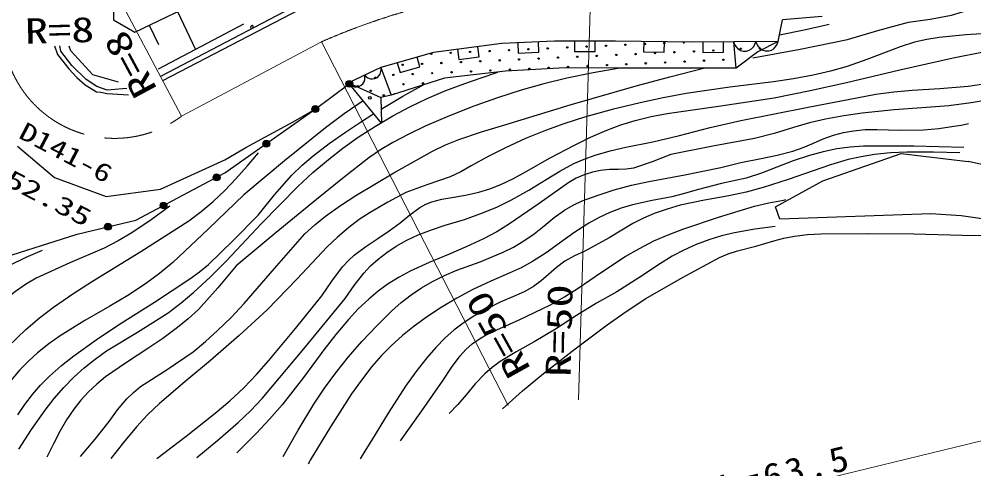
# Model space of a CAD drawing. Units: millimetres, scale not verified. Extents: x 40000 to 680000, y 20000 to 380000.
# Drawn here: x 98961 to 168436, y 241688 to 274384 of the extents above; entities that cross this region are included whole.
import ezdxf
from ezdxf.enums import TextEntityAlignment as Align

# ---------------------------------------------------------------- set-up
doc = ezdxf.new("R2010")
doc.units = ezdxf.units.MM
doc.header["$LTSCALE"] = 1000
doc.linetypes.add('CHAIN', pattern=[18.5, 12, -1.5, 3.5, -1.5])
for name, color, linetype, lineweight in [('M-BGD', 7, 'Continuous', 25), ('M-BGD-HTXT', 7, 'Continuous', 13), ('M-BMK', 2, 'CHAIN', 13)]:
    doc.layers.add(name, color=color, linetype=linetype, lineweight=lineweight)
doc.styles.add('ＭＳ ゴシック', font='')
doc.styles.get('ＭＳ ゴシック').set_extended_font_data('MS Gothic')

# ---------------------------------------------------------------- blocks, each defined once
blk = doc.blocks.new('BUHIN1')
at = {"color": 7, "linetype": 'Continuous', "lineweight": 25}
blk.add_lwpolyline([(-454, -666), (-267, -720), (-83, -729), (153, -699), (332, -607), (489, -485), (630, -278), (686, -88), (706, 113), (648, 343), (571, 508), (454, 666)], dxfattribs=at)
blk = doc.blocks.new('BUHIN2')
at = {"color": 7, "linetype": 'Continuous', "lineweight": 25}
blk.add_lwpolyline([(-103, -645), (53, -620), (191, -563), (353, -460), (453, -330), (526, -186), (557, 14), (533, 173), (478, 327), (357, 475), (243, 569), (103, 645)], dxfattribs=at)
blk = doc.blocks.new('BUHIN39')
at = {"color": 7, "linetype": 'Continuous', "lineweight": 25}
for radius in [249, 220, 191, 161, 132, 97.5, 67.5, 38.8, 7.5]:
    blk.add_circle((0, 0), radius, dxfattribs=at)
blk = doc.blocks.new('BUHIN40')
at = {"color": 7, "linetype": 'Continuous', "lineweight": 25}
for radius in [249, 220, 191, 161, 132, 97.5, 67.5, 38.8, 7.5]:
    blk.add_circle((0, 0), radius, dxfattribs=at)
blk = doc.blocks.new('BUHIN41')
at = {"color": 7, "linetype": 'Continuous', "lineweight": 25}
for radius in [249, 220, 191, 161, 132, 97.5, 67.5, 38.8, 7.5]:
    blk.add_circle((0, 0), radius, dxfattribs=at)

msp = doc.modelspace()

# ---------------------------------------------------------------- linework, layer by layer
at = {"layer": 'M-BGD'}
for p, q in [((105959, 280094), (105826, 274326)), ((107385, 273445), (113596, 276418)), ((109262, 270234), (119857, 275775)), ((119996, 275394), (109400, 269888)), ((110490, 274932), (111805, 272184)), ((157392, 274578), (154512, 274329)), ((105826, 274326), (107385, 273445)), ((108420, 273941), (109097, 272526)), ((115282, 274022), (109071, 270739)), ((154182, 272757), (154512, 274329)), ((101528, 272436), (101760, 271816)), ((101993, 272049), (101915, 272436)), ((102726, 272070), (102593, 272425)), ((134082, 272603), (129110, 271966)), ((137908, 272779), (134082, 272603)), ((142345, 272782), (137908, 272779)), ((147978, 272707), (142345, 272782)), ((150958, 272724), (147978, 272707)), ((154182, 272757), (150958, 272724)), ((151143, 270807), (150958, 272724)), ((154182, 272757), (152716, 272001)), ((101760, 271816), (102574, 270770)), ((102807, 271002), (101993, 272049)), ((104323, 270340), (102726, 272070)), ((129110, 271966), (125287, 270877)), ((152716, 272001), (151143, 270807)), ((103853, 269994), (102807, 271002)), ((102574, 270770), (103155, 270149)), ((106187, 269807), (104323, 270340)), ((125287, 270877), (122937, 269740)), ((125287, 270877), (126043, 268853)), ((134359, 270592), (129912, 270101)), ((138702, 270840), (134359, 270592)), ((142610, 270813), (138702, 270840)), ((151143, 270807), (142610, 270813)), ((103155, 270149), (103776, 269607)), ((103776, 269607), (104590, 269103)), ((104628, 269491), (103853, 269994)), ((120512, 267846), (122987, 269678)), ((125339, 266824), (122937, 269740)), ((122937, 269740), (125272, 268677)), ((129912, 270101), (126043, 268853)), ((104590, 269103), (104900, 269064)), ((105365, 269219), (104628, 269491)), ((104900, 269064), (105365, 268987)), ((106799, 269335), (105365, 269219)), ((105365, 268987), (106915, 268870)), ((126043, 268853), (125272, 268677)), ((125272, 268677), (125339, 266824)), ((118895, 266915), (120512, 267846)), ((115471, 265042), (118895, 266915)), ((98842, 265148), (101532, 262871)), ((113920, 264156), (115471, 265042)), ((109252, 262029), (113920, 264156)), ((157441, 262628), (163134, 264603)), ((163134, 264603), (168017, 264022)), ((170225, 263557), (168017, 264022)), ((101532, 262871), (105299, 261497)), ((153993, 260730), (157441, 262628)), ((105299, 261497), (109252, 262029)), ((154303, 259839), (153993, 260730)), ((165306, 260226), (154303, 259839)), ((167514, 260071), (165306, 260226)), ((170922, 259606), (167514, 260071)), ((103185, 258741), (105424, 259295)), ((96567, 256657), (103185, 258741))]:
    msp.add_line(p, q, dxfattribs=at)
for points in [[(152340, 271575), (155790, 272204), (159226, 272892), (161446, 273560), (163677, 274168), (165253, 274385), (166814, 274662), (167601, 274913), (168377, 275208)], [(157897, 273992), (156096, 273577), (154278, 273214)], [(169779, 273374), (167843, 273243), (165901, 273050), (165005, 272903), (164114, 272696), (163079, 272372), (162050, 271986), (160651, 271440), (159220, 270947), (157990, 270595), (156746, 270301), (155314, 270031), (153861, 269817), (150682, 269430), (147506, 268983), (145819, 268673), (144142, 268304), (142114, 267810), (140092, 267256), (138673, 266805), (137273, 266298), (135804, 265693), (134351, 265030), (133095, 264396), (131864, 263707), (131106, 263282), (130324, 262913), (128698, 262372), (127093, 261775), (125791, 261079), (124505, 260323), (123709, 259809), (122942, 259240), (122125, 258542), (121347, 257797), (119206, 255500), (117022, 253248), (114981, 251382), (112891, 249555), (111011, 248019), (109169, 246436), (108312, 245612), (107500, 244746), (106549, 243613), (105635, 242447)], [(130852, 272189), (130947, 271445), (132435, 271636), (132340, 272380)], [(135245, 272657), (135280, 271907), (136778, 271976), (136744, 272726)], [(139376, 272780), (139377, 272030), (140877, 272031), (140876, 272781)], [(144411, 272755), (144401, 272005), (145901, 271985), (145911, 272735)], [(148718, 272711), (148722, 271961), (150222, 271969), (150218, 272719)], [(108971, 242453), (111110, 244063), (113225, 245729), (114283, 246633), (115305, 247586), (116234, 248549), (117126, 249560), (119078, 251893), (120978, 254259), (121706, 255332), (122481, 256368), (122893, 256818), (123346, 257224), (124187, 257851), (125075, 258438), (125892, 258983), (126685, 259585), (127388, 260166), (128121, 260693), (128548, 260927), (129002, 261106), (129710, 261293), (130445, 261425), (131437, 261585), (132408, 261801), (133218, 262050), (134007, 262356), (134944, 262803), (135858, 263305), (137601, 264293), (139368, 265225), (140536, 265797), (141730, 266315), (142749, 266695), (143795, 267021), (144945, 267307), (146110, 267534), (150015, 268073), (153907, 268671), (156533, 269195), (159156, 269780), (163035, 270708), (166925, 271577), (169137, 272000)], [(126477, 271216), (126683, 270495), (128125, 270906), (127920, 271627)], [(98941, 243123), (99869, 244559), (100851, 245967), (101508, 246808), (102213, 247613), (102938, 248348), (103705, 249040), (104494, 249672), (105328, 250262), (107588, 251627), (109814, 253041), (110759, 253761), (111668, 254528), (112867, 255629), (114032, 256779), (116610, 259514), (119243, 262218), (120329, 263222), (121463, 264188), (122529, 265013), (123639, 265797), (124883, 266599), (126159, 267349), (127383, 268004), (128642, 268610), (130003, 269186), (131387, 269706), (132587, 270124), (133792, 270529)], [(142668, 270813), (140741, 270482), (138814, 270090), (137154, 269684), (135500, 269216), (133769, 268663), (132056, 268052), (130280, 267353), (128513, 266593), (127315, 266031), (126148, 265416), (125268, 264884), (124415, 264297), (122485, 262809), (120590, 261270), (117654, 258878), (114759, 256442), (113410, 254842), (112003, 253269), (111266, 252593), (110481, 251956), (109425, 251172), (108325, 250430), (106776, 249430), (105258, 248379), (104614, 247858), (104001, 247285), (103449, 246678), (102935, 246023), (102416, 245259), (101945, 244456), (101452, 243506), (100982, 242534)], [(103438, 242599), (104497, 243847), (105513, 245139), (106129, 245980), (106792, 246784), (107276, 247248), (107800, 247668), (109724, 248910), (111615, 250203), (112528, 250948), (113408, 251744), (114399, 252700), (115347, 253700), (117535, 256259), (119764, 258775), (120487, 259432), (121258, 260051), (122342, 260826), (123462, 261552), (126230, 263198), (129032, 264793), (129978, 265237), (130949, 265627), (132606, 266191), (134294, 266703), (139069, 268143), (143863, 269539), (146306, 270188), (148768, 270808)], [(111882, 242524), (113411, 243770), (114897, 245058), (115791, 245911), (116649, 246812), (119689, 250419), (122689, 254073), (123338, 255013), (124034, 255911), (124533, 256441), (125084, 256936), (125724, 257427), (126401, 257870), (127183, 258307), (127994, 258690), (128976, 259077), (129967, 259402), (131367, 259828), (132760, 260315), (133781, 260748), (134786, 261241), (136054, 261949), (137304, 262715), (138304, 263324), (139326, 263876), (140085, 264213), (140868, 264494), (141980, 264810), (143115, 265071), (145080, 265474), (147022, 265934), (149247, 266506), (151486, 267020), (156380, 267991), (161296, 268918), (162612, 269094), (163933, 269211), (165967, 269332), (168007, 269514), (169304, 269704)], [(125302, 267847), (126872, 268773), (128467, 269657)], [(124002, 268447), (122617, 267495), (121262, 266491), (118267, 264079), (115303, 261615), (112754, 259133), (110156, 256689), (109177, 255897), (108153, 255146), (106867, 254302), (105554, 253511), (103746, 252467), (101960, 251365), (101115, 250772), (100300, 250127), (99644, 249530), (99022, 248883), (97980, 247642), (96979, 246355), (96078, 245172), (95184, 243987)], [(169370, 268485), (168229, 268287), (166620, 268088), (164990, 267947), (162642, 267777), (160301, 267547), (158965, 267363), (157638, 267119), (156461, 266839), (155301, 266503), (153898, 266070), (152483, 265697), (149431, 265149), (146384, 264540), (145033, 264010), (143678, 263544), (143133, 263470), (142577, 263457), (141925, 263448), (141275, 263378), (140673, 263251), (140079, 263063), (139499, 262813), (138951, 262510), (136814, 260984), (134639, 259504), (133712, 258931), (132749, 258407), (131494, 257818), (130201, 257278), (128798, 256702), (127414, 256069), (126605, 255635), (125827, 255149), (125099, 254618), (124400, 254033), (123643, 253313), (122923, 252545), (122009, 251462), (121141, 250341), (119647, 248326), (118100, 246341), (117193, 245293), (116241, 244285), (115531, 243570), (114806, 242854)], [(98864, 245608), (99368, 246372), (99926, 247107), (100524, 247785), (101176, 248431), (102043, 249192), (102953, 249911), (104564, 251071), (106190, 252169), (108806, 253808), (111391, 255497), (112081, 256003), (112732, 256555), (114557, 258314), (116346, 260121), (117548, 261601), (118796, 263042), (119557, 263765), (120360, 264444), (121519, 265331), (122713, 266169), (123736, 266849), (124766, 267519)], [(105424, 259295), (107464, 259771), (113939, 263199), (120512, 267846)], [(118168, 242595), (119263, 244506), (120408, 246384), (121185, 247545), (122017, 248681), (122936, 249827), (123902, 250936), (124974, 252073), (126088, 253168), (126773, 253779), (127497, 254343), (128244, 254846), (129033, 255303), (129913, 255740), (130819, 256123), (132510, 256749), (134180, 257431), (134947, 257815), (135695, 258258), (136449, 258785), (137176, 259368), (137896, 259959), (138647, 260499), (139279, 260858), (139942, 261165), (141093, 261594), (142268, 261968), (143520, 262308), (144787, 262590), (147413, 263068), (150023, 263604), (151479, 263957), (152966, 264256), (154126, 264495), (155266, 264791), (156020, 265048), (156754, 265363), (157475, 265685), (158228, 265954), (158944, 266142), (159673, 266270), (160518, 266348), (161367, 266367), (163068, 266321), (164768, 266337), (165872, 266434), (166979, 266592), (167509, 266685), (168048, 266785)], [(167703, 265061), (164065, 265138), (160408, 265154), (159434, 265081), (158467, 264948), (157470, 264742), (156474, 264474), (155281, 264083), (154099, 263632), (152989, 263196), (151865, 262819), (150079, 262432), (148309, 261985), (147387, 261695), (146451, 261463), (145016, 261208), (143586, 260892), (142761, 260641), (141948, 260331), (141171, 259967), (140412, 259544), (139335, 258845), (138291, 258096), (137322, 257403), (136316, 256759), (135485, 256313), (134624, 255919), (133280, 255345), (131965, 254717), (130803, 254096), (129660, 253415), (128669, 252769), (127711, 252072), (126854, 251377), (126038, 250637), (125315, 249904), (124631, 249123), (123870, 248146), (123155, 247132), (121629, 244745), (120152, 242325), (120070, 242188), (119987, 242052)], [(167423, 264652), (165489, 264710), (163550, 264708), (162368, 264651), (161193, 264534), (160236, 264382), (159293, 264171), (158010, 263794), (156731, 263355), (154924, 262719), (153091, 262137), (151864, 261811), (150614, 261542), (148833, 261226), (147061, 260850), (146107, 260578), (145174, 260249), (144386, 259912), (143624, 259521), (141889, 258490), (140122, 257510), (139380, 257182), (138663, 256799), (138055, 256333), (137472, 255809), (136951, 255352), (136391, 254941), (135759, 254588), (135093, 254286), (133965, 253796), (132865, 253253), (132046, 252791), (131263, 252279), (130592, 251767), (129959, 251208), (129272, 250513), (128618, 249765), (127830, 248754), (127087, 247703), (125810, 245744), (124591, 243762), (124185, 243089), (123776, 242407)], [(91887, 244733), (93732, 246359), (95537, 248030), (97476, 249954), (99453, 251831), (100438, 252658), (101470, 253443), (102865, 254414), (104296, 255336), (107817, 257498), (111301, 259708), (112202, 260390), (113072, 261125), (113922, 261927), (114728, 262771), (115557, 263704), (116375, 264662)], [(126711, 243733), (128277, 245909), (129811, 248146), (130413, 249049), (131064, 249915), (131476, 250368), (131927, 250774), (132453, 251151), (133027, 251487), (135359, 252526), (137633, 253604), (138649, 254189), (139636, 254827), (141332, 255998), (143066, 257121), (144095, 257717), (145152, 258260), (146183, 258712), (147249, 259113), (149855, 259980), (152473, 260788), (153520, 261039), (154589, 261233), (154667, 261246), (154746, 261259)], [(109938, 260776), (108566, 259786), (107153, 258842), (106175, 258264), (105158, 257733), (102662, 256669), (100203, 255555), (99431, 255099), (98689, 254590), (97851, 253935), (97041, 253225), (95243, 251464), (93413, 249756), (92742, 249239), (92036, 248771), (91134, 248280), (90203, 247841), (90139, 247812), (90075, 247783)], [(153970, 259319), (152492, 259119), (151016, 258859), (150074, 258632), (149146, 258346), (148236, 258002), (147340, 257599), (146471, 257142), (145625, 256628), (144050, 255570), (142442, 254563), (140963, 253728), (139517, 252844), (137993, 251855), (136428, 250912), (135171, 250222), (133955, 249487), (133377, 249068), (132839, 248604), (132148, 247866), (131489, 247074), (130887, 246378), (130246, 245707)], [(134125, 246052), (135601, 247364), (137117, 248633), (139415, 250416), (141757, 252158), (143144, 253137), (144572, 254071), (147224, 255589), (149924, 257065), (150567, 257330), (151232, 257539), (152563, 257868), (153879, 258255), (154617, 258463), (155378, 258613), (156330, 258718), (157291, 258763), (160680, 258796), (164054, 258770), (167578, 258684), (171115, 258657), (171783, 258672), (172462, 258690)], [(100634, 257557), (99461, 257058), (98318, 256507)]]:
    msp.add_lwpolyline(points, dxfattribs=at)
for centre, radius in [((138842, 272322), 49.8), ((140255, 272387), 49.8), ((141668, 272451), 49.8), ((143081, 272516), 49.8), ((144493, 272581), 49.8), ((145906, 272646), 49.8), ((128953, 271867), 49.8), ((130366, 271932), 49.8), ((131779, 271997), 49.8), ((133191, 272062), 49.8), ((134604, 272127), 49.8), ((136017, 272192), 49.8), ((137430, 272257), 49.8), ((139581, 271648), 49.8), ((140994, 271713), 49.8), ((142407, 271778), 49.8), ((143819, 271843), 49.8), ((145232, 271908), 49.8), ((146645, 271972), 49.8), ((148058, 272037), 49.8), ((149470, 272102), 49.8), ((151464, 272229), 49.8), ((152878, 272244), 49.8), ((126867, 271063), 49.8), ((128279, 271128), 49.8), ((129692, 271193), 49.8), ((131105, 271258), 49.8), ((132518, 271323), 49.8), ((133930, 271388), 49.8), ((135343, 271453), 49.8), ((136756, 271518), 49.8), ((138168, 271583), 49.8), ((138907, 270909), 49.8), ((140320, 270974), 49.8), ((141733, 271039), 49.8), ((143145, 271104), 49.8), ((144558, 271169), 49.8), ((145971, 271234), 49.8), ((147384, 271299), 49.8), ((148796, 271364), 49.8), ((150209, 271428), 49.8), ((126193, 270324), 49.8), ((127606, 270389), 49.8), ((129018, 270454), 49.8), ((130431, 270519), 49.8), ((131844, 270584), 49.8), ((133256, 270649), 49.8), ((134669, 270714), 49.8), ((136082, 270779), 49.8), ((137495, 270844), 49.8), ((124878, 270123), 49.8), ((126932, 269650), 49.8), ((128344, 269715), 49.8), ((123605, 269507), 49.8), ((124549, 269179), 49.8), ((125494, 268851), 49.8), ((124491, 268662), 99.5), ((105424, 259295), 249), ((105424, 259295), 220), ((105424, 259295), 191), ((105424, 259295), 161), ((105424, 259295), 132), ((105424, 259295), 97.5), ((105424, 259295), 67.5), ((105424, 259295), 38.8), ((105424, 259295), 7.5)]:
    msp.add_circle(centre, radius, dxfattribs=at)
for centre, radius, start, end in [((115903, 273811), 99.5, 319.2043, 276.00281), ((147319, 272711), 49.8, 174.12043, 4.34163), ((126258, 268911), 49.8, 30.40328, 185.33274), ((125399, 267578), 99.5, 153.88406, 210.27473)]:
    msp.add_arc(centre, radius, start, end, dxfattribs=at)
at = {"layer": 'M-BGD-HTXT'}
for p, q in [((139672, 246704), (140558, 276829)), ((106521, 275381), (110774, 267322)), ((120958, 272730), (134540, 246300)), ((112480, 230011), (172861, 244677))]:
    msp.add_line(p, q, dxfattribs=at)
at = {"layer": 'M-BMK'}
msp.add_line((110774, 267322), (120958, 272730), dxfattribs=at)
for centre, radius, start, end in [((141041, 226941), 50000, 101.81503, 113.68292), ((105912, 273870), 8156, 170.01599, 306.5979)]:
    msp.add_arc(centre, radius, start, end, dxfattribs=at)

# ---------------------------------------------------------------- block references
at = {"layer": 'M-BGD', "rotation": 304.89134}
for name, p in [('BUHIN1', (151764, 272732)), ('BUHIN1', (153376, 272749)), ('BUHIN2', (124699, 270593)), ('BUHIN2', (123524, 270024)), ('BUHIN41', (122987, 269678)), ('BUHIN40', (120512, 267846)), ('BUHIN41', (120512, 267846)), ('BUHIN40', (116946, 265324)), ('BUHIN39', (113333, 262878)), ('BUHIN39', (109473, 260834))]:
    msp.add_blockref(name, p, dxfattribs=at)

# ---------------------------------------------------------------- texts
at = {"layer": 'M-BGD-HTXT', "style": 'ＭＳ ゴシック'}
for s, height, rotation, width, p in [('R=8', 1833, 1.5, 1.35, (99420, 272045)), ('R=8', 1833, 118.3, 1.35, (109531, 269544)), ('D141-6', 1320, 332.4, 1.35, (98658, 265436)), ('152.35', 1320, 332.4, 1.5, (96439, 262633)), ('R=50', 1833, 119.1, 1.35, (136711, 249213)), ('R=50', 1833, 88.8, 1.35, (139646, 248343))]:
    msp.add_text(s, height=height, rotation=rotation, dxfattribs=dict(at, width=width)).set_placement(p, align=Align.BOTTOM_LEFT)
at = {"layer": 'M-BGD-HTXT', "insert": (127726, 233801), "char_height": 1833, "attachment_point": 7, "rotation": 13.7, "style": 'ＭＳ ゴシック'}
msp.add_mtext('\\T1.2;\\W1.1;ガ－ドレ－ル\u3000L=63.5', dxfattribs=at)

doc.saveas('drawing.dxf')
